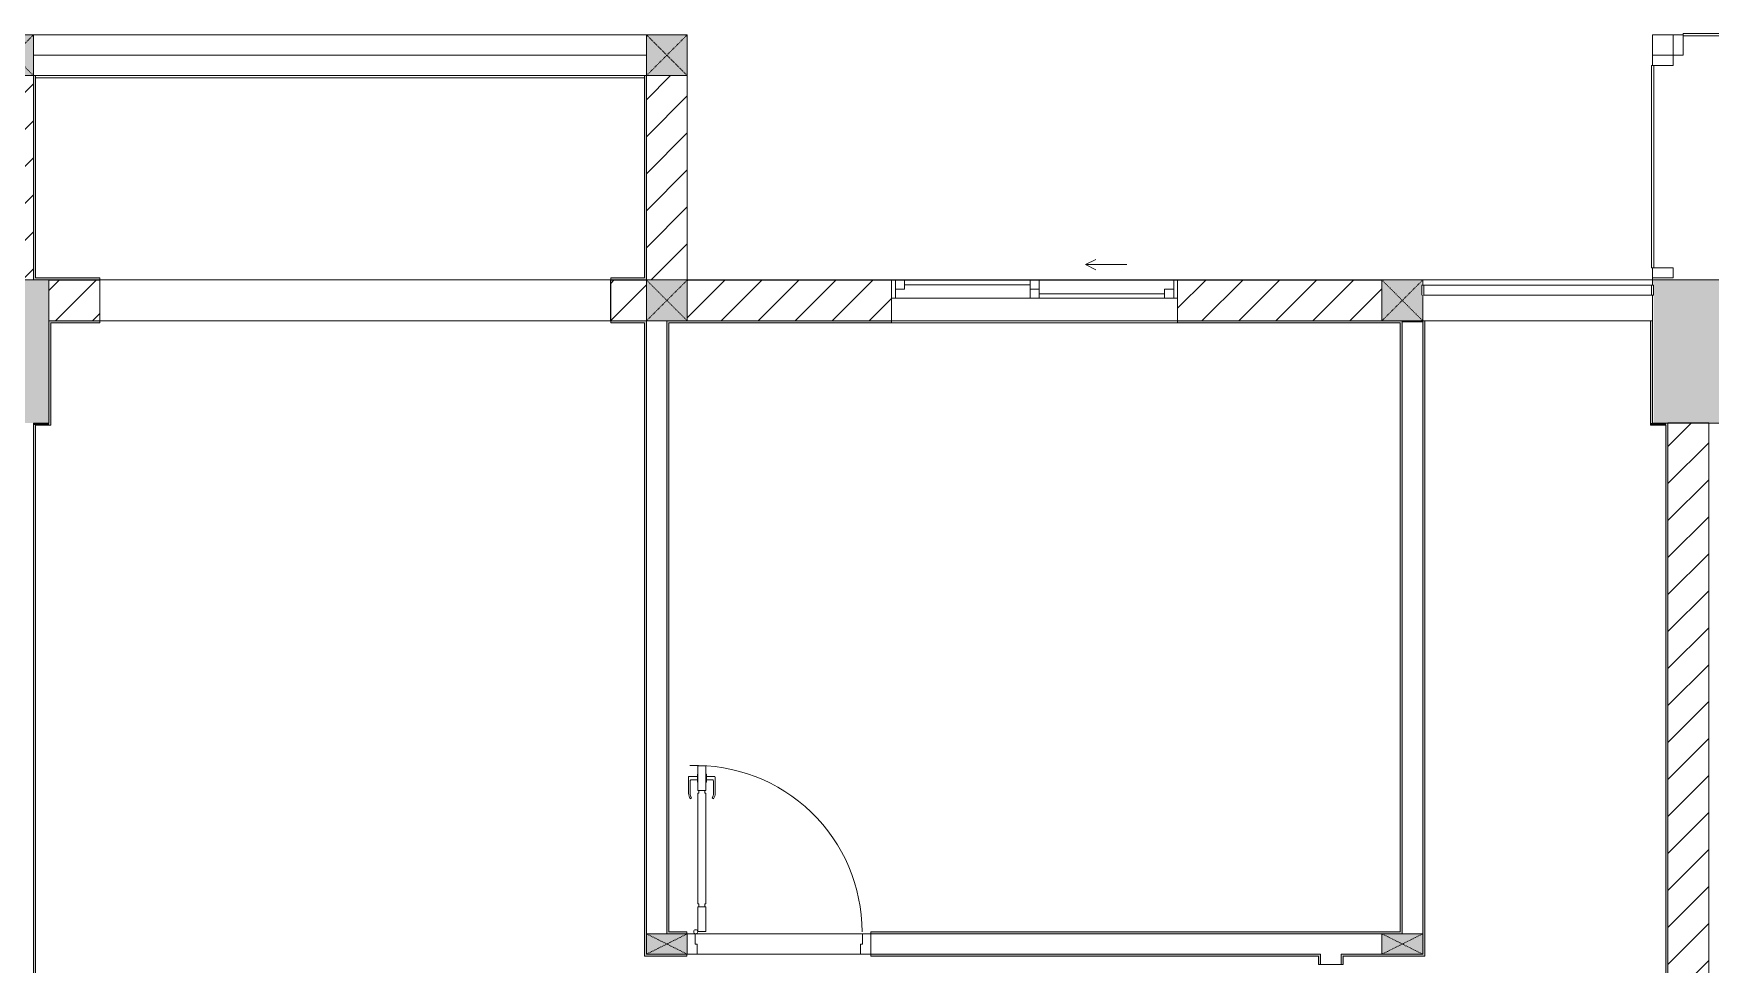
# Model space of a CAD drawing. Header units: millimetres. Extents: x 31499 to 223976, y 3719 to 80291.
# Drawn here: x 165874 to 174082, y 41187 to 45743 of the extents above; entities that cross this region are included whole.
import ezdxf

# ---------------------------------------------------------------- set-up
doc = ezdxf.new("R2010")
doc.units = ezdxf.units.MM
doc.linetypes.add('IMPORT-Dash _2_', pattern=[6, 3, -3])
for name, color, linetype, lineweight in [('A-DETL-GENF-7', 170, 'Continuous', 9), ('A-DOOR-2', 170, 'Continuous', 9), ('A-FLOR-1', 170, 'Continuous', 9), ('A-FLOR-HRAL-6', 170, 'Continuous', 9), ('A-GLAZ-5', 170, 'Continuous', 9), ('A-GLAZ-CURT-3', 170, 'Continuous', 9), ('A-GLAZ-CWMG-1', 170, 'Continuous', 9), ('A-WALL-1', 170, 'Continuous', 9), ('A-WALL-PATT-3', 170, 'Continuous', 9), ('A_1404_dwg-1', 170, 'Continuous', 9), ('I-WALL', 170, 'Continuous', 9), ('I-WALL-1', 170, 'Continuous', 9), ('S-COLS-1', 170, 'Continuous', 9), ('S-COLS-12', 170, 'IMPORT-Dash _2_', 9), ('S-COLS-2', 170, 'Continuous', 9), ('S-COLS-4', 170, 'Continuous', 9), ('S-COLS-HDLN-1', 170, 'IMPORT-Dash _2_', 9)]:
    doc.layers.add(name, color=color, linetype=linetype, lineweight=lineweight)
pattern_1 = [(45, (0, 0), (-90.50967, 90.50967), [])]

# ---------------------------------------------------------------- blocks, each defined once
blk = doc.blocks.new('A_1404_dwg_NCV_TKTC_KET CAU_rvt-1-TKTC_MB HOÀN THIỆN SÀN TẦNG 3-4-4819833-KeyPlan-CH2A_Tầng 3 - Tầng 8')
at = {"layer": 'S-COLS-1'}
for points in [[(69052.6, 43836.9), (69327.6, 43836.9), (69327.6, 44536.9), (68977.6, 44536.1), (68977.6, 43836.9)], [(77527.6, 43836.9), (77527.6, 44536.9), (77177.7, 44536.1), (77182.6, 44512), (77182.6, 43836.9), (77452.6, 43836.9)]]:
    blk.add_hatch(color=256, dxfattribs=at).paths.add_polyline_path(points)
at = {"layer": 'A-FLOR-1'}
for p, q in [((75852.6, 44536.9), (72452.6, 44536.9)), ((76052.5, 44331.9), (76052.5, 44336.1))]:
    blk.add_line(p, q, dxfattribs=at)
at = {"layer": 'S-COLS-2'}
for p, q in [((69252.6, 44536.9), (69052.6, 44536.9)), ((69327.6, 44336.9), (69327.6, 44536.9))]:
    blk.add_line(p, q, dxfattribs=at)
at = {"layer": 'S-COLS-2', "flags": 128}
blk.add_lwpolyline([(77252.6, 43836.9), (77527.6, 43836.9), (77527.6, 44536.9), (77177.6, 44536.9)], dxfattribs=at)
blk = doc.blocks.new('A_1404_dwg_DOOR_CW_01 CANH MO-PANEL KINH - DIW_01-900x2200-CỬA GỖ VÂN LAMINATE-V58-TKTC_MB HOÀN THIỆN SÀN TẦNG 3-4-4819849-KeyPlan-CH2A_Tầng 3 - Tầng 8')
at = {"layer": 'A-DETL-GENF-7'}
for p, q in [((109882.1, 56930.3), (109882.1, 56969.3)), ((109965.6, 56973.3), (109886.1, 56973.3)), ((109882.1, 56886.3), (109882.1, 56847.3)), ((109899.1, 56930.3), (109899.1, 56961.3)), ((109899.1, 56886.3), (109899.1, 56855.3)), ((109903.1, 56965.3), (109965.6, 56965.3)), ((109991.4, 56965.2), (109986.8, 56958.6)), ((109965.6, 56843.3), (109886.1, 56843.3)), ((109903.1, 56851.3), (109965.6, 56851.3)), ((109991.4, 56851.4), (109986.8, 56858))]:
    blk.add_line(p, q, dxfattribs=at)
at = {"layer": 'A-DETL-GENF-7', "flags": 128}
for points in [[(109830.6, 56888.3), (109830.6, 56928.3), (109950.6, 56928.3), (109950.6, 56888.3)], [(109910.3, 56930.3), (109910.3, 56928.3), (109870.8, 56928.3), (109870.8, 56930.3)], [(109910.3, 56886.3), (109910.3, 56888.3), (109870.8, 56888.3), (109870.8, 56886.3)], [(110506.6, 56922.3), (110506.6, 56928.3), (109964.6, 56928.3), (109964.6, 56922.3), (109950.6, 56922.3), (109950.6, 56894.3), (109964.6, 56894.3), (109964.6, 56888.3), (110506.6, 56888.3), (110506.6, 56894.3), (110520.6, 56894.3), (110520.6, 56922.3)], [(110520.6, 56928.3), (110520.6, 56888.3), (110640.6, 56888.3), (110640.6, 56928.3)]]:
    blk.add_lwpolyline(points, close=True, dxfattribs=at)
at = {"layer": 'A-DETL-GENF-7'}
blk.add_circle((110642.6, 56878.3), 10, dxfattribs=at)
for centre, radius, start, end in [((110642.6, 56878.3), 814, 90, 182), ((109886.1, 56969.3), 4, 90, 180), ((109965.6, 56928.3), 45, 55, 90), ((109903.1, 56961.3), 4, 90, 180), ((109965.6, 56928.3), 37, 55, 90), ((109886.1, 56847.3), 4, 180, 270), ((109903.1, 56855.3), 4, 180, 270), ((109965.6, 56888.3), 37, 270, 305), ((109965.6, 56888.3), 45, 270, 305)]:
    blk.add_arc(centre, radius, start, end, dxfattribs=at)
at = {"layer": 'A-DOOR-2'}
blk.add_line((110652.6, 56878.3), (110652.6, 56903.3), dxfattribs=at)
at = {"layer": 'A-DOOR-2', "flags": 128}
blk.add_lwpolyline([(110752.6, 57685.3), (110752.6, 57735.3), (110652.6, 57735.3), (110652.6, 57695.3), (110702.6, 57695.3), (110702.6, 57685.3)], close=True, dxfattribs=at)
blk.add_lwpolyline([(110752.6, 56836.9), (110752.6, 56885.3), (110702.6, 56885.3), (110702.6, 56875.3), (110652.6, 56875.3), (110652.6, 56836.9)], dxfattribs=at)
blk = doc.blocks.new('A_1404_dwg_Railing - 50 x 10mm-901205-TKTC_MB HOÀN THIỆN SÀN TẦNG 3-4-4819861-KeyPlan-CH2A_Tầng 3 - Tầng 8')
at = {"layer": 'A-FLOR-HRAL-6', "flags": 128}
blk.add_lwpolyline([(107527.5, 61566.9), (107477.5, 61566.9), (107477.5, 61556.9), (107527.5, 61556.9)], close=True, dxfattribs=at)
blk = doc.blocks.new('A_1404_dwg_Railing - 50 x 10mm-901205-TKTC_MB HOÀN THIỆN SÀN TẦNG 3-4-V109-KeyPlan-CH2A_Tầng 3 - Tầng 8')
at = {"layer": 'A-FLOR-HRAL-6'}
blk.add_line((62257.6, 24561.9), (62257.6, 24611.9), dxfattribs=at)
at = {"layer": 'A-FLOR-HRAL-6', "flags": 128}
blk.add_lwpolyline([(62247.6, 24611.9), (62247.6, 24561.9), (62257.6, 24561.9)], dxfattribs=at)
blk = doc.blocks.new('A_1404_dwg_Railing - Railing-998722-TKTC_MB HOÀN THIỆN SÀN TẦNG 3-4-4819929-KeyPlan-CH2A_Tầng 3 - Tầng 8')
at = {"layer": 'A-FLOR-HRAL-6'}
for p, q in [((77172.6, 44512), (76057.6, 44512)), ((76057.6, 44462), (77172.6, 44462))]:
    blk.add_line(p, q, dxfattribs=at)
for name, p, rotation in [('A_1404_dwg_Railing - 50 x 10mm-901205-TKTC_MB HOÀN THIỆN SÀN TẦNG 3-4-V109-KeyPlan-CH2A_Tầng 3 - Tầng 8', (138305.1, 69073.9), 180), ('A_1404_dwg_Railing - 50 x 10mm-901205-TKTC_MB HOÀN THIỆN SÀN TẦNG 3-4-4819861-KeyPlan-CH2A_Tầng 3 - Tầng 8', (15615.6, 151989.5), 270)]:
    blk.add_blockref(name, p, dxfattribs=dict(rotation=rotation))
blk = doc.blocks.new('A_1404_dwg_G1_SOF - BO TRU - 100x200-745959-TKTC_MB HOÀN THIỆN SÀN TẦNG 3-4-4819847-KeyPlan-CH2A_Tầng 3 - Tầng 8')
at = {"layer": 'S-COLS-1'}
blk.add_hatch(color=256, dxfattribs=at).paths.add_polyline_path([(111052.6, 40036.9), (111052.6, 40236.9), (110952.6, 40236.9), (110952.6, 40036.9)])
at = {"layer": 'S-COLS-1', "flags": 128}
blk.add_lwpolyline([(110952.6, 40036.9), (111052.6, 40036.9), (111052.6, 40236.9), (110952.6, 40236.9)], close=True, dxfattribs=at)
at = {"layer": 'S-COLS-HDLN-1'}
for p, q in [((110952.6, 40036.9), (111052.6, 40236.9)), ((111052.6, 40036.9), (110952.6, 40236.9))]:
    blk.add_line(p, q, dxfattribs=at)
blk = doc.blocks.new('A_1404_dwg_NCV_TKTC_TANG 3 - 4_rvt-1-TKTC_MB HOÀN THIỆN SÀN TẦNG 3-4-4819943-KeyPlan-CH2A_Tầng 3 - Tầng 8')
at = {"layer": 'A-WALL-PATT-3'}
for points in [[(69262.6, 44546.9), (69262.6, 45536.9), (69252.6, 45536.9), (69252.6, 44546.9)], [(72252.6, 44536.9), (72252.6, 45536.9), (72242.6, 45536.9), (72242.6, 44536.9)], [(69327.6, 43826.9), (69337.6, 43826.9), (69337.6, 44326.9), (69327.6, 44326.9), (69327.6, 43836.9)], [(72252.6, 41236.9), (72252.6, 44336.9), (72242.6, 44336.9), (72242.6, 41236.9)], [(72352.6, 41336.9), (72362.6, 41336.9), (72362.6, 44326.9), (72352.6, 44326.9), (72352.6, 41346.9)], [(75942.6, 41336.9), (75952.6, 41336.9), (75952.6, 44336.9), (75942.6, 44336.9), (75942.6, 41346.9)], [(76062.6, 41226.9), (76062.6, 44336.9), (76052.6, 44336.9), (76052.6, 41226.9)], [(77177.6, 43836.9), (77177.6, 44336.9), (77167.6, 44336.9), (77167.6, 43836.9)], [(69252.6, 43826.9), (69327.6, 43826.9), (69327.6, 43836.9), (69252.6, 43836.9)], [(77177.6, 43826.9), (77242.6, 43826.9), (77242.6, 43836.9), (77167.6, 43836.9), (77167.6, 43826.9)], [(77242.6, 40536.9), (77252.6, 40536.9), (77252.6, 43836.9), (77242.6, 43836.9), (77242.6, 40546.9)], [(69252.6, 40536.9), (69262.6, 40536.9), (69262.6, 43826.9), (69252.6, 43826.9), (69252.6, 40546.9)], [(75852.6, 41226.9), (76052.6, 41226.9), (76052.6, 41236.9), (75662.6, 41236.9), (75662.6, 41226.9)]]:
    blk.add_hatch(color=256, dxfattribs=at).paths.add_polyline_path(points)
h = blk.add_hatch(color=256, dxfattribs=at)
h.paths.add_polyline_path([(69577.5, 44536.9), (69577.6, 44536.9), (69577.5, 44546.9), (69252.6, 44546.9), (69252.6, 44536.9), (69327.6, 44536.9)])
h.paths.add_polyline_path([(72077.6, 44536.9), (72242.6, 44536.9), (72242.6, 44546.9), (72077.6, 44546.9)])
h = blk.add_hatch(color=256, dxfattribs=at)
h.paths.add_polyline_path([(72077.6, 44326.9), (72242.6, 44326.9), (72242.6, 44336.9), (72077.6, 44336.9)])
h.paths.add_polyline_path([(69577.6, 44326.9), (69577.5, 44336.9), (69327.6, 44336.9), (69327.6, 44326.9), (69577.5, 44326.9)])
h = blk.add_hatch(color=256, dxfattribs=at)
h.paths.add_polyline_path([(74852.6, 44326.9), (75942.6, 44326.9), (75942.6, 44336.9), (74852.6, 44336.9)])
h.paths.add_polyline_path([(72452.6, 44326.9), (73452.6, 44326.9), (73452.6, 44336.9), (72352.6, 44336.9), (72352.6, 44326.9), (72402.4, 44326.9)])
h = blk.add_hatch(color=256, dxfattribs=at)
h.paths.add_polyline_path([(74587.3, 41336.9), (75942.6, 41336.9), (75942.6, 41346.9), (73350.9, 41346.9), (73350.9, 41336.9), (74350.5, 41336.9)])
h.paths.add_polyline_path([(72450.9, 41336.9), (72450.9, 41346.9), (72362.6, 41346.9), (72362.6, 41336.9)])
h = blk.add_hatch(color=256, dxfattribs=at)
h.paths.add_polyline_path([(75552.6, 41226.9), (75552.6, 41236.9), (73350.9, 41236.9), (73350.9, 41226.9), (75542.6, 41226.9)])
h.paths.add_polyline_path([(72252.6, 41226.9), (72450.9, 41226.9), (72450.9, 41236.9), (72242.6, 41236.9), (72242.6, 41226.9)])
h = blk.add_hatch(color=256, dxfattribs=at)
h.paths.add_polyline_path([(75552.6, 40246.9), (75552.6, 40286.9), (75542.6, 40286.9), (75542.6, 40246.9)])
h.paths.add_polyline_path([(75552.6, 41186.9), (75552.6, 41226.9), (75542.6, 41226.9), (75542.6, 41186.9)])
h = blk.add_hatch(color=256, dxfattribs=at)
h.paths.add_polyline_path([(75652.6, 40236.9), (75662.6, 40236.9), (75662.6, 40286.9), (75652.6, 40286.9), (75652.6, 40246.9)])
h.paths.add_polyline_path([(75652.6, 41186.9), (75662.6, 41186.9), (75662.6, 41236.9), (75652.6, 41236.9), (75652.6, 41226.9)])
at = {"layer": 'A-FLOR-1'}
blk.add_line((69577.5, 44536.9), (69577.5, 44336.9), dxfattribs=at)
at = {"layer": 'A-FLOR-1', "flags": 128}
blk.add_lwpolyline([(72077.6, 44336.9), (69577.6, 44336.9), (72077.5, 44336.9), (72077.5, 44536.9), (69577.6, 44536.9)], dxfattribs=at)
for points in [[(72490.9, 41336.9), (73310.9, 41336.9)], [(73300.9, 41236.9), (72500.9, 41236.9)]]:
    blk.add_lwpolyline(points, close=True, dxfattribs=at)
at = {"layer": 'A-WALL-1'}
for p, q in [((76052.9, 44462), (76052.9, 44336.9)), ((77177.6, 44462), (77177.6, 44336.9)), ((72352.6, 44336.9), (72252.6, 44336.9)), ((72252.6, 44336.9), (72252.6, 41336.9)), ((72352.6, 41336.9), (72352.6, 44336.9)), ((77167.6, 44336.9), (76062.6, 44336.9)), ((72490.9, 41336.9), (73310.9, 41336.9)), ((73350.9, 41336.9), (73350.9, 41236.9)), ((75852.6, 41336.9), (73350.9, 41336.9)), ((73300.9, 41236.9), (72500.9, 41236.9)), ((73350.9, 41236.9), (75552.6, 41236.9)), ((75552.6, 41236.9), (75552.6, 41226.9)), ((75552.6, 41226.9), (75552.6, 41186.9)), ((75652.6, 41236.9), (75852.6, 41236.9)), ((75652.6, 41186.9), (75652.6, 41236.9)), ((75552.6, 41186.9), (75652.6, 41186.9))]:
    blk.add_line(p, q, dxfattribs=at)
at = {"layer": 'A-WALL-1', "flags": 128}
for points in [[(76052.9, 44512), (76052.9, 44536.9), (77177.6, 44536.9), (77177.6, 44512)], [(76052.6, 41336.9), (76052.6, 44331.9), (75952.6, 44331.9), (75952.6, 41336.9)]]:
    blk.add_lwpolyline(points, dxfattribs=at)
at = {"layer": 'I-WALL'}
for p, q in [((69262.6, 45536.9), (72242.6, 45536.9)), ((72242.6, 45526.9), (69262.6, 45526.9)), ((73452.6, 44336.9), (74852.6, 44336.9)), ((74852.6, 44326.9), (73452.6, 44326.9)), ((73350.9, 41336.9), (75852.6, 41336.9)), ((75552.6, 41236.9), (73350.9, 41236.9)), ((75552.6, 41186.9), (75552.6, 41226.9)), ((75652.6, 41236.9), (75652.6, 41186.9))]:
    blk.add_line(p, q, dxfattribs=at)
at = {"layer": 'I-WALL-1'}
for p, q in [((72452.6, 44336.9), (72352.6, 44336.9)), ((75952.6, 41336.9), (75952.6, 44336.9)), ((76052.6, 44336.9), (76052.6, 41336.9)), ((75552.6, 41226.9), (75552.6, 41236.9))]:
    blk.add_line(p, q, dxfattribs=at)
at = {"layer": 'I-WALL-1', "flags": 128}
for points in [[(69252.6, 45536.9), (69252.6, 44546.9), (69252.6, 44536.9), (69577.6, 44536.9), (69577.6, 44546.9), (69262.6, 44546.9), (69262.6, 45536.9)], [(72242.6, 44536.9), (72252.6, 44536.9), (72252.6, 45536.9), (72242.6, 45536.9), (72242.6, 44546.9), (72077.6, 44546.9), (72077.6, 44536.9)]]:
    blk.add_lwpolyline(points, close=True, dxfattribs=at)
for points in [[(69262.6, 40546.9), (69262.6, 43826.9), (69327.6, 43826.9), (69337.6, 43826.9), (69337.6, 44326.9), (69577.6, 44326.9), (69577.6, 44336.9), (69327.6, 44336.9), (69327.6, 44326.9), (69327.6, 43836.9), (69252.6, 43836.9), (69252.6, 43826.9), (69252.6, 40536.9)], [(72252.6, 41336.9), (72252.6, 44336.9), (72242.6, 44336.9), (72077.6, 44336.9), (72077.6, 44326.9), (72242.6, 44326.9), (72242.6, 41236.9), (72242.6, 41226.9), (72450.9, 41226.9), (72450.9, 41236.9)], [(72352.6, 44336.9), (72352.6, 44326.9), (72352.6, 41336.9)], [(72450.9, 41336.9), (72450.9, 41346.9), (72362.6, 41346.9), (72362.6, 44326.9), (73452.6, 44326.9), (73452.6, 44336.9), (72452.6, 44336.9)], [(75852.6, 44336.9), (74852.6, 44336.9), (74852.6, 44326.9), (75942.6, 44326.9), (75942.6, 41346.9), (73350.9, 41346.9), (73350.9, 41336.9)], [(75752.6, 40236.9), (77177.6, 40236.9), (77177.6, 40246.9), (77177.6, 40536.9), (77242.6, 40536.9), (77252.6, 40536.9), (77252.6, 43836.9), (77242.6, 43836.9), (77177.6, 43836.9), (77177.6, 44336.9), (77167.6, 44336.9), (77167.6, 43836.9), (77167.6, 43826.9), (77242.6, 43826.9), (77242.6, 40546.9), (77167.6, 40546.9), (77167.6, 40536.9), (77167.6, 40246.9), (75662.6, 40246.9), (75662.6, 40286.9), (75652.6, 40286.9)], [(75652.6, 41186.9), (75662.6, 41186.9), (75662.6, 41226.9), (76052.6, 41226.9), (76062.6, 41226.9), (76062.6, 44336.9), (76052.6, 44336.9)], [(75952.6, 44336.9), (75942.6, 44336.9), (75852.6, 44336.9)], [(73350.9, 41236.9), (73350.9, 41226.9), (75542.6, 41226.9), (75542.6, 41186.9), (75552.6, 41186.9)], [(75852.6, 41236.9), (75662.6, 41236.9), (75652.6, 41236.9)]]:
    blk.add_lwpolyline(points, dxfattribs=at)
blk.add_blockref('A_1404_dwg_Railing - Railing-998722-TKTC_MB HOÀN THIỆN SÀN TẦNG 3-4-4819929-KeyPlan-CH2A_Tầng 3 - Tầng 8', (0, 0))
for name, p, rotation in [('A_1404_dwg_DOOR_CW_01 CANH MO-PANEL KINH - DIW_01-900x2200-CỬA GỖ VÂN LAMINATE-V58-TKTC_MB HOÀN THIỆN SÀN TẦNG 3-4-4819849-KeyPlan-CH2A_Tầng 3 - Tầng 8', (15615.6, 151989.5), 270), ('A_1404_dwg_G1_SOF - BO TRU - 100x200-745959-TKTC_MB HOÀN THIỆN SÀN TẦNG 3-4-4819847-KeyPlan-CH2A_Tầng 3 - Tầng 8', (112489.5, -69715.6), 90), ('A_1404_dwg_G1_SOF - BO TRU - 100x200-745959-TKTC_MB HOÀN THIỆN SÀN TẦNG 3-4-4819847-KeyPlan-CH2A_Tầng 3 - Tầng 8', (116089.5, -69715.6), 90)]:
    blk.add_blockref(name, p, dxfattribs=dict(rotation=rotation))
blk = doc.blocks.new('A_1404_dwg_1_FAMILY RVT - W01-WxH 1400x1400xmm-V5-TKTC_MB HOÀN THIỆN SÀN TẦNG 3-4-4819954-KeyPlan-CH2A_Tầng 3 - Tầng 8')
at = {"layer": 'A-GLAZ-5'}
for p, q in [((64401, 44612.3), (64604.2, 44612.3)), ((63452.6, 44536.1), (63452.6, 44336.9)), ((63471.6, 44536.1), (63471.6, 44447.2)), ((63516.1, 44513.9), (64130.3, 44513.9)), ((64130.3, 44536.1), (64174.8, 44536.1)), ((64174.8, 44491.7), (64130.3, 44491.7)), ((64833.5, 44536.1), (64833.5, 44447.2)), ((64174.8, 44469.4), (64789.1, 44469.4))]:
    blk.add_line(p, q, dxfattribs=at)
at = {"layer": 'A-GLAZ-5', "flags": 128}
for points in [[(64451.8, 44637.7), (64401, 44612.3), (64451.8, 44586.9)], [(64852.6, 44336.9), (64852.6, 44536.1), (63452.6, 44536.1), (63516.1, 44536.1)], [(64130.3, 44447.2), (64130.3, 44536.1), (63516.1, 44536.1), (63516.1, 44491.7), (63471.6, 44491.7)], [(64174.8, 44447.2), (64174.8, 44536.1), (64833.5, 44536.1), (64852.6, 44536.1)], [(64833.5, 44491.7), (64789.1, 44491.7), (64789.1, 44447.2)], [(63452.6, 44447.2), (63471.6, 44447.2), (64130.3, 44447.2), (64174.8, 44447.2), (64789.1, 44447.2), (64852.6, 44447.2)]]:
    blk.add_lwpolyline(points, dxfattribs=at)
blk = doc.blocks.new('A_1404_dwg_System Panel - Glazed-1838995-TKTC_MB HOÀN THIỆN SÀN TẦNG 3-4-4819977-KeyPlan-CH2A_Tầng 3 - Tầng 8')
at = {"layer": 'A-GLAZ-CURT-3', "flags": 128}
blk.add_lwpolyline([(77327.6, 45731), (78477.6, 45731), (78477.6, 45743), (77327.6, 45743)], close=True, dxfattribs=at)
blk = doc.blocks.new('A_1404_dwg_Rectangular Mullion - 50 x 100mm-1839002-TKTC_MB HOÀN THIỆN SÀN TẦNG 3-4-4819980-KeyPlan-CH2A_Tầng 3 - Tầng 8')
at = {"layer": 'A-GLAZ-CWMG-1', "flags": 128}
blk.add_lwpolyline([(77277.6, 45637), (77327.6, 45637), (77327.6, 45737), (77277.6, 45737)], close=True, dxfattribs=at)
blk = doc.blocks.new('A_1404_dwg_System Panel - Glazed-1903583-TKTC_MB HOÀN THIỆN SÀN TẦNG 3-4-4819982-KeyPlan-CH2A_Tầng 3 - Tầng 8')
at = {"layer": 'A-GLAZ-CURT-3', "flags": 128}
blk.add_lwpolyline([(77183.6, 44596.9), (77183.6, 45587.4), (77171.6, 45587.4), (77171.6, 44596.9)], close=True, dxfattribs=at)
blk = doc.blocks.new('A_1404_dwg_Rectangular Mullion - 50 x 100mm-1838999-TKTC_MB HOÀN THIỆN SÀN TẦNG 3-4-4819978-KeyPlan-CH2A_Tầng 3 - Tầng 8')
at = {"layer": 'A-GLAZ-CWMG-1', "flags": 128}
blk.add_lwpolyline([(83577.6, 45637), (83627.6, 45637), (83627.6, 45737), (83577.6, 45737)], close=True, dxfattribs=at)
blk = doc.blocks.new('A_1404_dwg_G1_SOF - BO TRU - 200x200-3054293-TKTC_MB HOÀN THIỆN SÀN TẦNG 3-4-4819986-KeyPlan-CH2A_Tầng 3 - Tầng 8')
at = {"layer": 'S-COLS-12'}
blk.add_hatch(color=256, dxfattribs=at).paths.add_polyline_path([(42402.6, 17236.9), (42402.6, 17436.9), (42202.6, 17436.9), (42202.6, 17236.9)])
at = {"layer": 'S-COLS-4', "flags": 128}
blk.add_lwpolyline([(42402.6, 17436.9), (42202.6, 17436.9), (42202.6, 17236.9), (42402.6, 17236.9)], close=True, dxfattribs=at)
at = {"layer": 'S-COLS-HDLN-1'}
for p, q in [((42402.6, 17436.9), (42202.6, 17236.9)), ((42202.6, 17436.9), (42402.6, 17236.9))]:
    blk.add_line(p, q, dxfattribs=at)
blk = doc.blocks.new('A_1404_dwg_G1_SOF - BO TRU - 200x200-V37-TKTC_MB HOÀN THIỆN SÀN TẦNG 3-4-4820016-KeyPlan-CH2A_Tầng 3 - Tầng 8')
at = {"layer": 'S-COLS-12'}
blk.add_hatch(color=256, dxfattribs=at).paths.add_polyline_path([(75952.6, 44336.9), (76052.6, 44336.9), (76047.6, 44536.9), (75852.6, 44536.1), (75852.6, 44336.9), (75942.6, 44336.9)])
at = {"layer": 'S-COLS-4'}
for p, q in [((76052.6, 44336.9), (76052.6, 44462)), ((75952.6, 44336.9), (76052.6, 44336.9))]:
    blk.add_line(p, q, dxfattribs=at)
at = {"layer": 'S-COLS-4', "flags": 128}
blk.add_lwpolyline([(76052.6, 44512), (76052.6, 44536.9), (75852.6, 44536.9), (75852.6, 44336.9)], dxfattribs=at)
at = {"layer": 'S-COLS-HDLN-1'}
for p, q in [((76052.6, 44536.9), (75852.6, 44336.9)), ((75852.6, 44536.9), (76052.6, 44336.9))]:
    blk.add_line(p, q, dxfattribs=at)
blk = doc.blocks.new('A_1404_dwg_G1_SOF - BO TRU - 200x200-V12-TKTC_MB HOÀN THIỆN SÀN TẦNG 3-4-4819991-KeyPlan-CH2A_Tầng 3 - Tầng 8')
at = {"layer": 'S-COLS-12'}
blk.add_hatch(color=256, dxfattribs=at).paths.add_polyline_path([(42052.6, 20336.9), (42052.6, 20536.9), (41852.6, 20536.8), (41852.6, 20336.9)])
at = {"layer": 'S-COLS-4', "flags": 128}
blk.add_lwpolyline([(42052.6, 20336.9), (42052.6, 20536.9), (41852.6, 20536.9), (41852.6, 20336.9)], dxfattribs=at)
at = {"layer": 'S-COLS-HDLN-1'}
for p, q in [((42052.6, 20536.9), (41852.6, 20336.9)), ((41852.6, 20536.9), (42052.6, 20336.9))]:
    blk.add_line(p, q, dxfattribs=at)
blk = doc.blocks.new('A_1404_dwg-4819832-KeyPlan-CH2A_Tầng 3 - Tầng 8')
at = {"layer": 'A-WALL-PATT-3'}
h = blk.add_hatch(dxfattribs=at)
h.set_pattern_fill('FP_31', color=256, style=0, pattern_type=2)
h.set_pattern_definition(pattern_1)
h.paths.add_polyline_path([(69252.6, 44537), (69252.6, 45536.9), (69052.6, 45536.9), (69052.6, 44537)])
h = blk.add_hatch(dxfattribs=at)
h.set_pattern_fill('FP_31', color=256, style=0, pattern_type=2)
h.set_pattern_definition(pattern_1)
h.paths.add_polyline_path([(72452.6, 44536.9), (72452.6, 45536.9), (72252.6, 45536.9), (72252.6, 44536.9)])
h = blk.add_hatch(dxfattribs=at)
h.set_pattern_fill('FP_31', color=256, style=0, pattern_type=2)
h.set_pattern_definition(pattern_1)
h.paths.add_polyline_path([(72242.6, 44336.9), (72252.6, 44336.9), (72252.6, 44536.1), (72077.6, 44536.1), (72077.6, 44336.9)])
h.paths.add_polyline_path([(69577.5, 44336.9), (69577.5, 44536.1), (69327.6, 44536.1), (69327.6, 44336.9)])
h = blk.add_hatch(dxfattribs=at)
h.set_pattern_fill('FP_31', color=256, style=0, pattern_type=2)
h.set_pattern_definition(pattern_1)
h.paths.add_polyline_path([(75852.6, 44336.9), (75852.6, 44536.1), (74852.6, 44536.1), (74852.6, 44336.9)])
h.paths.add_polyline_path([(72452.6, 44336.9), (73452.6, 44336.9), (73452.6, 44536.1), (72452.6, 44536.1)])
h = blk.add_hatch(dxfattribs=at)
h.set_pattern_fill('FP_31', color=256, style=0, pattern_type=2)
h.set_pattern_definition(pattern_1)
h.paths.add_polyline_path([(77252.6, 40536.9), (77452.6, 40536.9), (77452.6, 43837), (77252.6, 43836.9), (77252.6, 41376.1)])
at = {"layer": 'A-FLOR-1'}
blk.add_line((77177.6, 44546.9), (77177.6, 44536.9), dxfattribs=at)
at = {"layer": 'A-FLOR-1', "flags": 128}
blk.add_lwpolyline([(77327.6, 45737.4), (77177.6, 45737.4), (77177.6, 45637.4)], dxfattribs=at)
at = {"layer": 'A-WALL-1'}
for p, q in [((69252.6, 45737.4), (72252.6, 45737.4)), ((72452.6, 45737.4), (72252.6, 45737.4)), ((72252.6, 45637.4), (69252.6, 45637.4)), ((72452.6, 44536.9), (72452.6, 45536.9)), ((69327.6, 44536.1), (69327.6, 44336.9)), ((69577.5, 44536.1), (69327.6, 44536.1)), ((73452.6, 44536.1), (72452.6, 44536.1)), ((75852.6, 44536.1), (74852.6, 44536.1)), ((75952.6, 44336.1), (76052.6, 44336.1)), ((77452.6, 43837), (77252.6, 43837)), ((77452.6, 40536.9), (77452.6, 43836.9))]:
    blk.add_line(p, q, dxfattribs=at)
at = {"layer": 'A-WALL-1', "flags": 128}
blk.add_lwpolyline([(72252.6, 44536.1), (72077.6, 44536.1), (72077.6, 44336.9)], dxfattribs=at)
for name, p in [('A_1404_dwg_NCV_TKTC_KET CAU_rvt-1-TKTC_MB HOÀN THIỆN SÀN TẦNG 3-4-4819833-KeyPlan-CH2A_Tầng 3 - Tầng 8', (0, 0)), ('A_1404_dwg_NCV_TKTC_TANG 3 - 4_rvt-1-TKTC_MB HOÀN THIỆN SÀN TẦNG 3-4-4819943-KeyPlan-CH2A_Tầng 3 - Tầng 8', (0, 0)), ('A_1404_dwg_G1_SOF - BO TRU - 200x200-3054293-TKTC_MB HOÀN THIỆN SÀN TẦNG 3-4-4819986-KeyPlan-CH2A_Tầng 3 - Tầng 8', (26850, 28300)), ('A_1404_dwg_G1_SOF - BO TRU - 200x200-3054293-TKTC_MB HOÀN THIỆN SÀN TẦNG 3-4-4819986-KeyPlan-CH2A_Tầng 3 - Tầng 8', (30050, 28300)), ('A_1404_dwg_Rectangular Mullion - 50 x 100mm-1839002-TKTC_MB HOÀN THIỆN SÀN TẦNG 3-4-4819980-KeyPlan-CH2A_Tầng 3 - Tầng 8', (0, 0)), ('A_1404_dwg_System Panel - Glazed-1838995-TKTC_MB HOÀN THIỆN SÀN TẦNG 3-4-4819977-KeyPlan-CH2A_Tầng 3 - Tầng 8', (0, 0)), ('A_1404_dwg_System Panel - Glazed-1903583-TKTC_MB HOÀN THIỆN SÀN TẦNG 3-4-4819982-KeyPlan-CH2A_Tầng 3 - Tầng 8', (0, 0)), ('A_1404_dwg_1_FAMILY RVT - W01-WxH 1400x1400xmm-V5-TKTC_MB HOÀN THIỆN SÀN TẦNG 3-4-4819954-KeyPlan-CH2A_Tầng 3 - Tầng 8', (10000, 0)), ('A_1404_dwg_G1_SOF - BO TRU - 200x200-V12-TKTC_MB HOÀN THIỆN SÀN TẦNG 3-4-4819991-KeyPlan-CH2A_Tầng 3 - Tầng 8', (30399.9, 24000)), ('A_1404_dwg_G1_SOF - BO TRU - 200x200-V37-TKTC_MB HOÀN THIỆN SÀN TẦNG 3-4-4820016-KeyPlan-CH2A_Tầng 3 - Tầng 8', (0, 0))]:
    blk.add_blockref(name, p)
at = {"rotation": 90}
for name, p in [('A_1404_dwg_Rectangular Mullion - 50 x 100mm-1838999-TKTC_MB HOÀN THIỆN SÀN TẦNG 3-4-4819978-KeyPlan-CH2A_Tầng 3 - Tầng 8', (122914.6, -37990.2)), ('A_1404_dwg_Rectangular Mullion - 50 x 100mm-1839002-TKTC_MB HOÀN THIỆN SÀN TẦNG 3-4-4819980-KeyPlan-CH2A_Tầng 3 - Tầng 8', (122914.6, -32730.6))]:
    blk.add_blockref(name, p, dxfattribs=at)

msp = doc.modelspace()

# ---------------------------------------------------------------- block references
at = {"layer": 'A_1404_dwg-1'}
msp.add_blockref('A_1404_dwg-4819832-KeyPlan-CH2A_Tầng 3 - Tầng 8', (96621.6, 0), dxfattribs=at)

doc.saveas('drawing.dxf')
